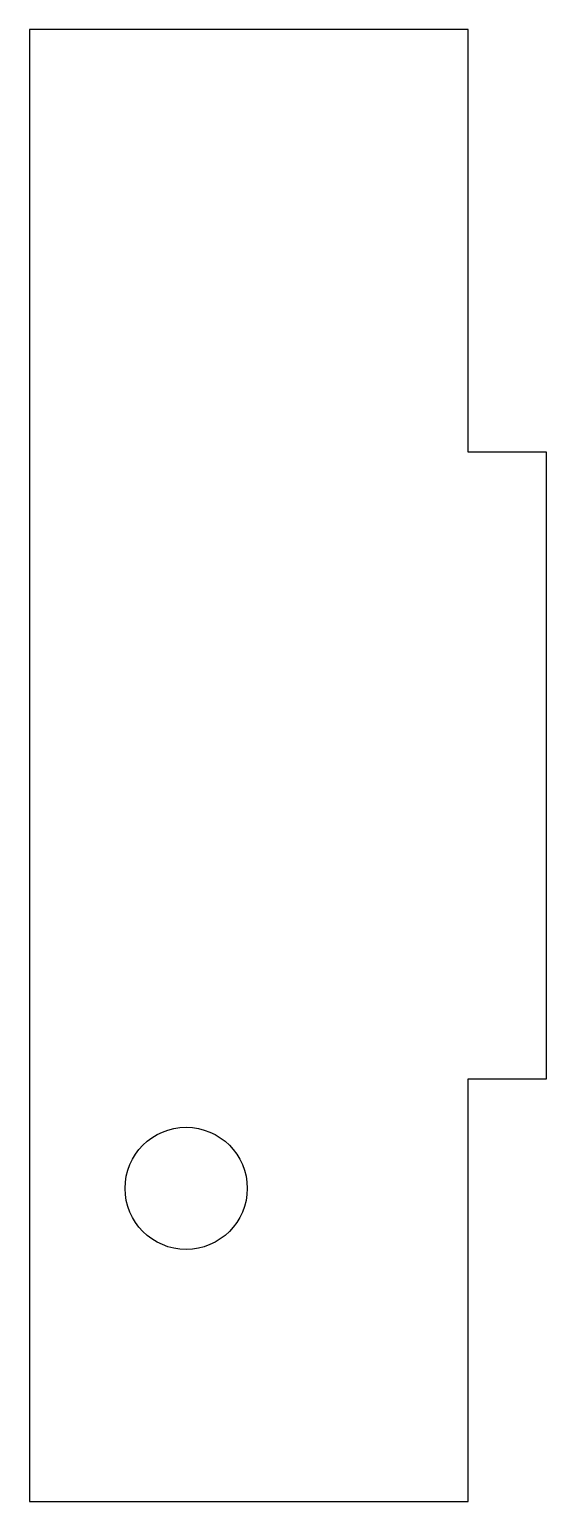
# Model space of a CAD drawing. Header units: millimetres. Extents: x -28 to 5, y 0 to 94.
import ezdxf

# ---------------------------------------------------------------- set-up
doc = ezdxf.new("R2010")
doc.units = ezdxf.units.MM

msp = doc.modelspace()

# ---------------------------------------------------------------- linework, layer by layer
msp.add_lwpolyline([(0, 0), (0, 27), (5, 27), (5, 67), (0, 67), (0, 94), (-28, 94), (-28, 0)], close=True)
msp.add_circle((-18, 20), 3.9)

doc.saveas('drawing.dxf')
